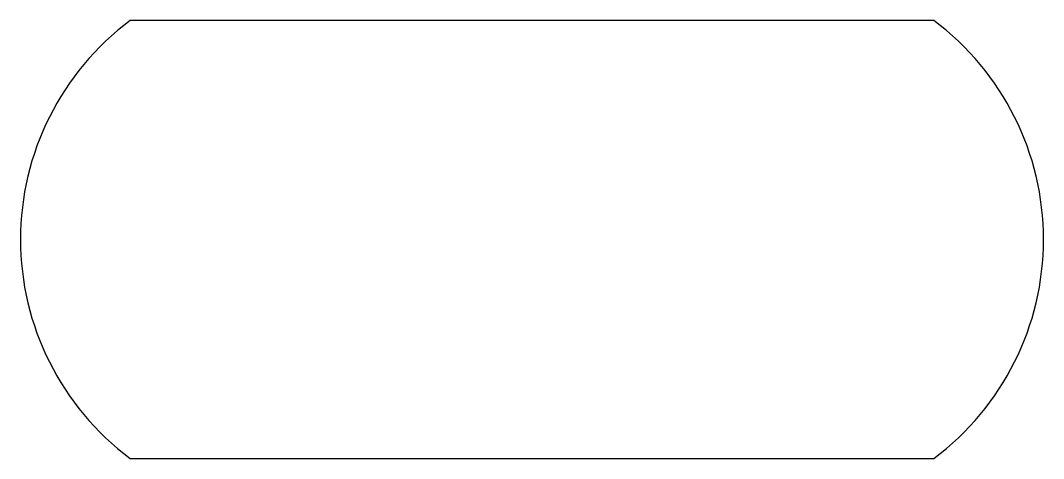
# Model space of a CAD drawing. Header units: millimetres. Extents: x -14 to 14, y -6 to 6.
import ezdxf

# ---------------------------------------------------------------- set-up
doc = ezdxf.new("R2010")
doc.units = ezdxf.units.MM

msp = doc.modelspace()

# ---------------------------------------------------------------- linework, layer by layer
at = {"color": 0, "linetype": 'Continuous', "lineweight": -2}
msp.add_lwpolyline([(-11, -6), (11, -6, 0.5), (11, 6), (-11, 6, 0.5)], format="xyb", close=True, dxfattribs=at)

doc.saveas('drawing.dxf')
